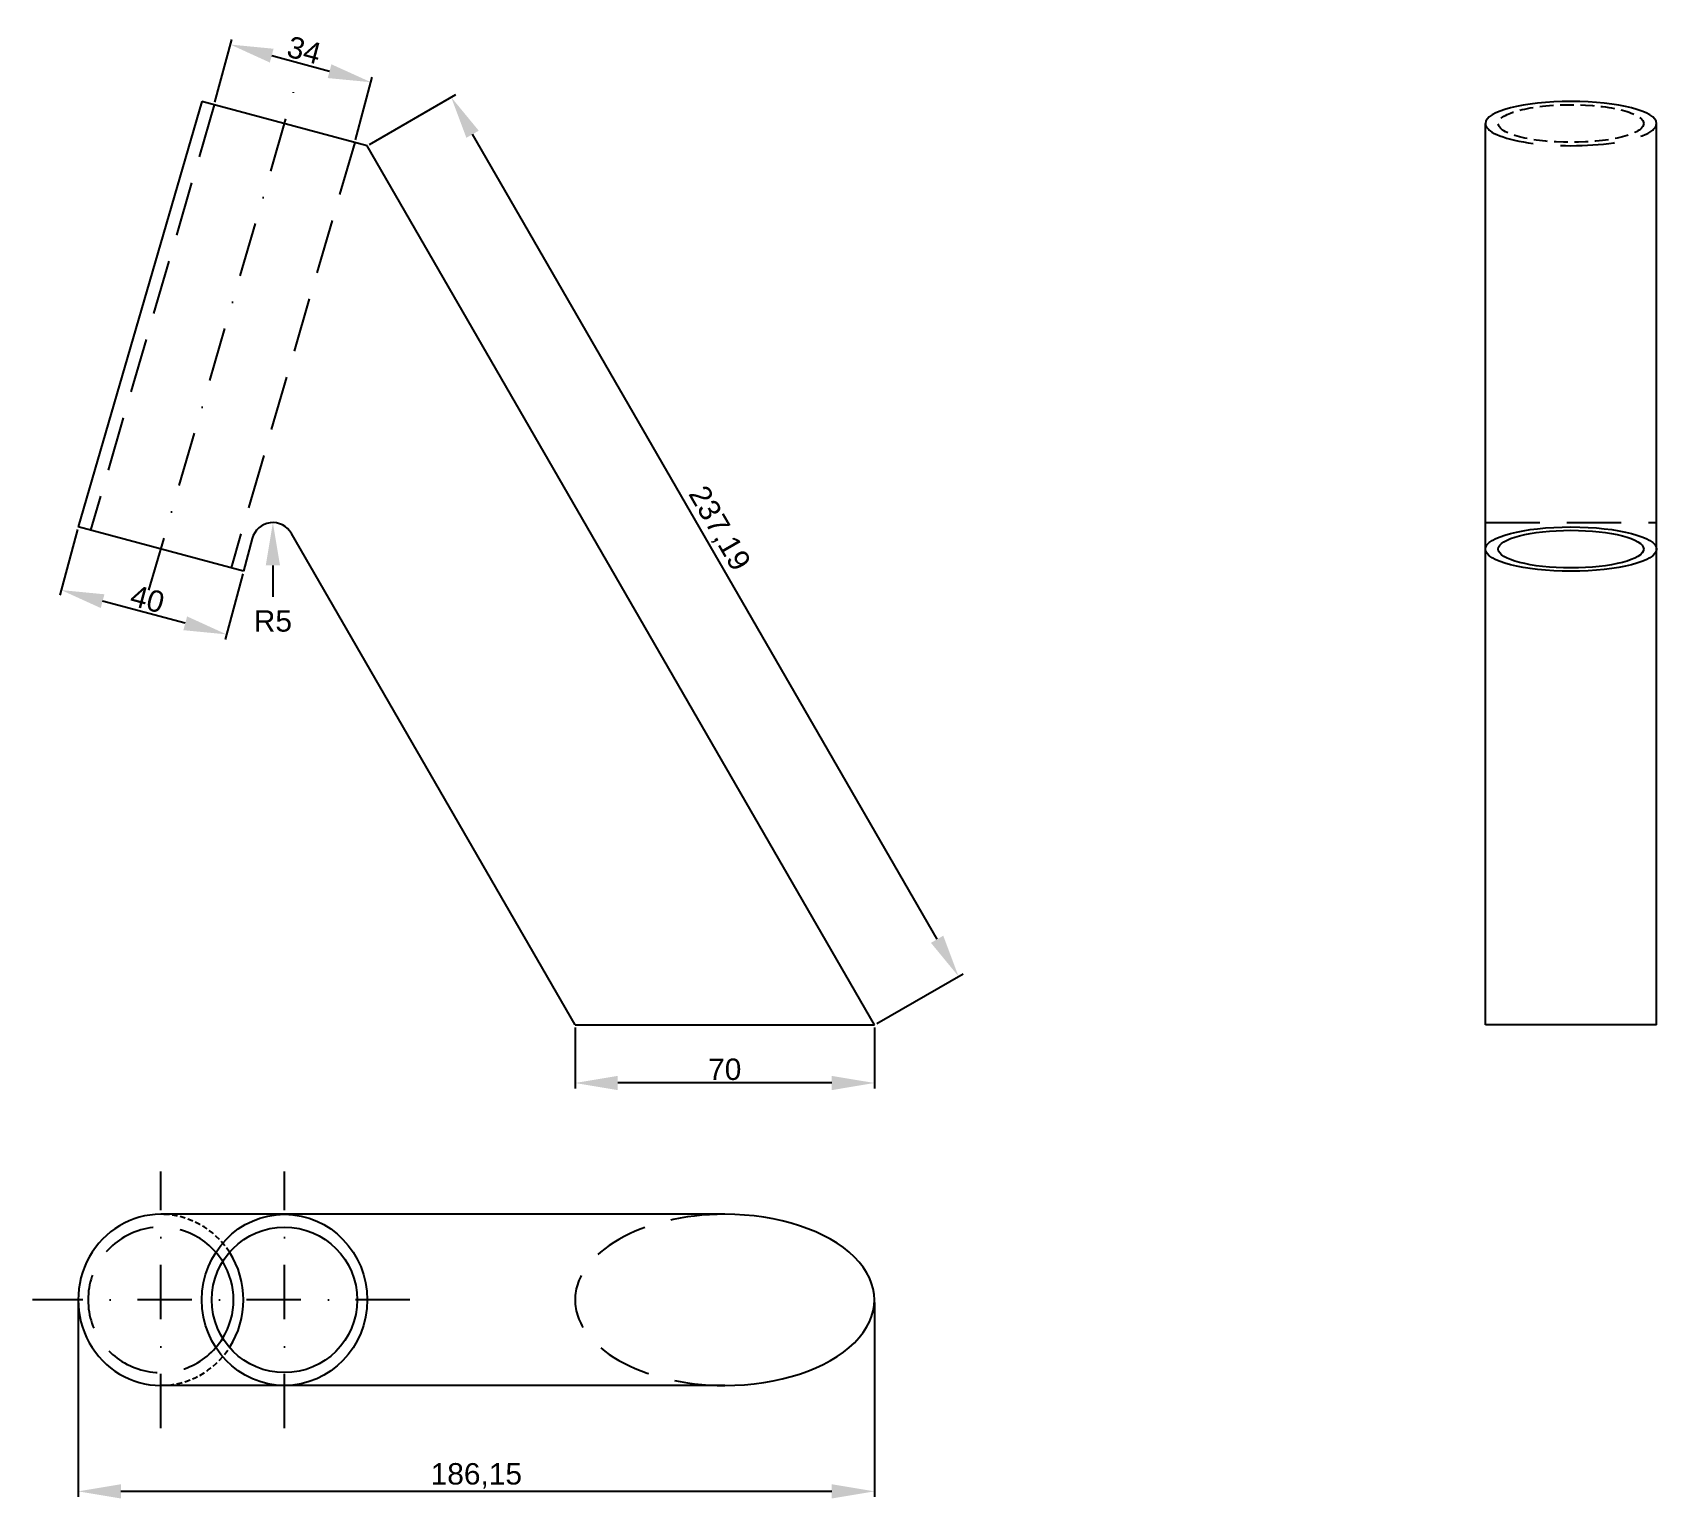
# Model space of a CAD drawing. Header units: millimetres. Extents: x 1793 to 2173, y 1178 to 1521.
import ezdxf

# ---------------------------------------------------------------- set-up
doc = ezdxf.new("R2010")
doc.units = ezdxf.units.MM
doc.linetypes.add('TRAZO_Y_PUNTO', pattern=[25.4, 12.7, -6.35, 0, -6.35])
doc.linetypes.add('TRAZOS', pattern=[19.05, 12.7, -6.35])
doc.layers.add('Contornos', color=7, linetype='Continuous', lineweight=25)
doc.layers.add('Ocultas', color=4, linetype='TRAZOS', lineweight=25)
doc.layers.add('Cotas', color=3, linetype='Continuous')
doc.layers.add('Ejes', color=253, linetype='TRAZO_Y_PUNTO')
doc.styles.get("Standard").update_dxf_attribs({"font": 'arial.ttf'})
doc.dimstyles.new('ISO-25', dxfattribs={"dimtxt": 2.5, "dimasz": 2.5, "dimexe": 1.25, "dimexo": 0.625, "dimtad": 1, "dimtxsty": 'Standard', "dimcen": 2.5, "dimadec": 0, "dimazin": 0, "dimtfac": 1, "dimtmove": 0, "dimatfit": 3, "dimfxl": 1, "dimarcsym": 0})

# ---------------------------------------------------------------- blocks, each defined once
blk = doc.blocks.new('*D1')
at = {"layer": 'Cotas', "color": 0, "lineweight": -2, "transparency": 16777216}
for p, q in [((1804.11, 1224.18), (1804.11, 1178.82)), ((1990.26, 1224.18), (1990.26, 1178.82)), ((1980.26, 1180.07), (1814.11, 1180.07))]:
    blk.add_line(p, q, dxfattribs=at)
at = {"layer": 'Cotas', "color": 0, "transparency": 16777216}
for points in [[(1814.11, 1181.73), (1814.11, 1178.4), (1804.11, 1180.07)], [(1980.26, 1181.73), (1980.26, 1178.4), (1990.26, 1180.07)]]:
    blk.add_solid(points, dxfattribs=at)
at = {"layer": 'Defpoints', "color": 0, "transparency": 16777216}
for p in [(1804.11, 1224.8), (1990.26, 1224.8), (1804.11, 1180.07)]:
    blk.add_point(p, dxfattribs=at)
at = {"layer": 'Cotas', "color": 0, "transparency": 16777216, "insert": (1897.19, 1183.7), "char_height": 5, "attachment_point": 5}
blk.add_mtext('186,15', dxfattribs=at)
blk = doc.blocks.new('*D2')
at = {"layer": 'Cotas', "color": 0, "lineweight": -2, "transparency": 16777216}
for p, q in [((1920.26, 1288.43), (1920.26, 1274.23)), ((1990.26, 1288.43), (1990.26, 1274.23)), ((1980.26, 1275.48), (1930.26, 1275.48))]:
    blk.add_line(p, q, dxfattribs=at)
at = {"layer": 'Cotas', "color": 0, "transparency": 16777216}
for points in [[(1930.26, 1277.14), (1930.26, 1273.81), (1920.26, 1275.48)], [(1980.26, 1277.14), (1980.26, 1273.81), (1990.26, 1275.48)]]:
    blk.add_solid(points, dxfattribs=at)
at = {"layer": 'Defpoints', "color": 0, "transparency": 16777216}
for p in [(1920.26, 1289.06), (1990.26, 1289.06), (1920.26, 1275.48)]:
    blk.add_point(p, dxfattribs=at)
at = {"layer": 'Cotas', "color": 0, "transparency": 16777216, "insert": (1955.26, 1278.65), "char_height": 5, "attachment_point": 5}
blk.add_mtext('70', dxfattribs=at)
blk = doc.blocks.new('*D3')
at = {"layer": 'Cotas', "color": 0, "lineweight": -2, "transparency": 16777216}
for p, q in [((1803.95, 1404.78), (1799.84, 1389.43)), ((1842.59, 1394.43), (1838.47, 1379.08)), ((1829.14, 1382.88), (1809.82, 1388.05))]:
    blk.add_line(p, q, dxfattribs=at)
at = {"layer": 'Cotas', "color": 0, "transparency": 16777216}
for points in [[(1810.25, 1389.66), (1809.39, 1386.44), (1800.16, 1390.64)], [(1829.57, 1384.49), (1828.71, 1381.27), (1838.8, 1380.29)]]:
    blk.add_solid(points, dxfattribs=at)
at = {"layer": 'Defpoints', "color": 0, "transparency": 16777216}
for p in [(1804.11, 1405.39), (1842.75, 1395.04), (1800.16, 1390.64)]:
    blk.add_point(p, dxfattribs=at)
at = {"layer": 'Cotas', "color": 0, "transparency": 16777216, "insert": (1820.3, 1388.54), "char_height": 5, "attachment_point": 5, "rotation": 345}
blk.add_mtext('40', dxfattribs=at)
blk = doc.blocks.new('*D4')
at = {"layer": 'Cotas', "color": 0, "lineweight": -2, "transparency": 16777216}
for p, q in [((1836.09, 1504.65), (1840.02, 1519.3)), ((1849.35, 1515.51), (1862.88, 1511.88)), ((1868.93, 1495.85), (1872.86, 1510.5))]:
    blk.add_line(p, q, dxfattribs=at)
at = {"layer": 'Cotas', "color": 0, "transparency": 16777216}
for points in [[(1849.79, 1517.12), (1848.92, 1513.9), (1839.69, 1518.1)], [(1863.31, 1513.49), (1862.45, 1510.27), (1872.54, 1509.3)]]:
    blk.add_solid(points, dxfattribs=at)
at = {"layer": 'Defpoints', "color": 0, "transparency": 16777216}
for p in [(1872.54, 1509.3), (1835.93, 1504.05), (1868.77, 1495.25)]:
    blk.add_point(p, dxfattribs=at)
at = {"layer": 'Cotas', "color": 0, "transparency": 16777216, "insert": (1856.94, 1516.77), "char_height": 5, "attachment_point": 5, "rotation": 345}
blk.add_mtext('34', dxfattribs=at)
blk = doc.blocks.new('*D5')
at = {"layer": 'Cotas', "color": 0, "lineweight": -3, "transparency": 16777216}
blk.add_line((1849.63, 1396.4), (1849.63, 1389.07), dxfattribs=at)
at = {"layer": 'Cotas', "color": 0, "transparency": 16777216}
blk.add_solid([(1847.96, 1396.4), (1851.3, 1396.4), (1849.63, 1406.4)], dxfattribs=at)
at = {"layer": 'Defpoints', "color": 0, "transparency": 16777216}
for p in [(1849.63, 1406.4), (1849.63, 1389.07), (1849.63, 1389.07)]:
    blk.add_point(p, dxfattribs=at)
at = {"layer": 'Cotas', "color": 0, "transparency": 16777216, "insert": (1849.63, 1383.4), "char_height": 5, "attachment_point": 5}
blk.add_mtext('\\A1;R5', dxfattribs=at)
blk = doc.blocks.new('_None')
blk = doc.blocks.new('*D7')
at = {"layer": 'Cotas', "color": 0, "lineweight": -2, "transparency": 16777216}
for p, q in [((1872.21, 1494.78), (1892.39, 1506.43)), ((2004.9, 1309.06), (1896.3, 1497.15)), ((1990.8, 1289.37), (2010.98, 1301.02))]:
    blk.add_line(p, q, dxfattribs=at)
at = {"layer": 'Cotas', "color": 0, "transparency": 16777216}
for points in [[(1897.75, 1497.98), (1894.86, 1496.31), (1891.3, 1505.81)], [(2006.34, 1309.89), (2003.46, 1308.22), (2009.9, 1300.4)]]:
    blk.add_solid(points, dxfattribs=at)
at = {"layer": 'Defpoints', "color": 0, "transparency": 16777216}
for p in [(1891.3, 1505.81), (1871.67, 1494.47), (1990.26, 1289.06)]:
    blk.add_point(p, dxfattribs=at)
at = {"layer": 'Cotas', "color": 0, "transparency": 16777216, "insert": (1953.75, 1404.92), "char_height": 5, "attachment_point": 5, "rotation": 300}
blk.add_mtext('237,19', dxfattribs=at)

msp = doc.modelspace()

# ---------------------------------------------------------------- linework, layer by layer
msp.add_ellipse((1955.263, 1224.803), major_axis=(-35, 0), ratio=0.5714286, start_param=1.5707963, end_param=4.712389)
at = {"layer": 'Contornos'}
for p, q in [((1833.032, 1504.823), (1804.111, 1405.388)), ((1871.669, 1494.47), (1833.032, 1504.823)), ((2133.077, 1289.06), (2133.077, 1499.647)), ((2173.077, 1289.06), (2173.077, 1499.647)), ((1990.263, 1289.06), (1871.669, 1494.47)), ((1842.748, 1395.035), (1804.111, 1405.388)), ((1844.8, 1402.694), (1842.748, 1395.035)), ((1920.263, 1289.06), (1853.96, 1403.9)), ((1920.263, 1289.06), (1990.263, 1289.06)), ((2173.077, 1289.06), (2133.077, 1289.06)), ((1955.263, 1244.803), (1823.43, 1244.803)), ((1955.263, 1204.803), (1823.43, 1204.803))]:
    msp.add_line(p, q, dxfattribs=at)
msp.add_circle((1852.351, 1224.803), 17, dxfattribs=at)
for centre, radius, start, end in [((1849.63, 1401.4), 5, 30, 165), ((1823.43, 1224.803), 17, 328.27906, 31.72094)]:
    msp.add_arc(centre, radius, start, end, dxfattribs=at)
for centre, major_axis, ratio, start_param, end_param in [((2153.077, 1499.647), (-20, 0), 0.258819, 3.1415927, 6.2831853), ((1823.43, 1224.803), (0, 20), 0.9659258, 0, 3.1415927), ((1823.43, 1224.803), (0, 20), 0.9659258, 4.1230288, 5.3017492)]:
    msp.add_ellipse(centre, major_axis=major_axis, ratio=ratio, start_param=start_param, end_param=end_param, dxfattribs=at)
for centre, major_axis, ratio in [((2153.077, 1400.212), (-20, 0), 0.258819), ((2153.077, 1400.212), (17, 0), 0.258819), ((1852.351, 1224.803), (0, 20), 0.9659258)]:
    msp.add_ellipse(centre, major_axis=major_axis, ratio=ratio, dxfattribs=at)
at = {"layer": 'Ejes'}
for p, q in [((1820.637, 1390.61), (1855.144, 1509.249)), ((1823.43, 1194.803), (1823.43, 1254.803)), ((1852.351, 1194.803), (1852.351, 1254.803)), ((1881.669, 1224.803), (1793.43, 1224.803))]:
    msp.add_line(p, q, dxfattribs=at)
at = {"layer": 'Ocultas'}
for p, q in [((1835.93, 1504.047), (1807.009, 1404.612)), ((1868.771, 1495.247), (1839.85, 1395.812)), ((2133.077, 1406.4), (2173.077, 1406.4))]:
    msp.add_line(p, q, dxfattribs=at)
msp.add_arc((1823.43, 1224.803), 17, 31.72094, 328.27906, dxfattribs=at)
at = {"layer": 'Ocultas', "ltscale": 0.25}
msp.add_ellipse((2153.077, 1499.647), major_axis=(17, 0), ratio=0.258819, dxfattribs=at)
at = {"layer": 'Ocultas'}
for centre, major_axis, ratio, start_param, end_param in [((2153.077, 1499.647), (-20, 0), 0.258819, 0, 3.1415927), ((1955.263, 1224.803), (-35, 0), 0.5714286, 4.712389, 7.8539816)]:
    msp.add_ellipse(centre, major_axis=major_axis, ratio=ratio, start_param=start_param, end_param=end_param, dxfattribs=at)
at = {"layer": 'Ocultas', "ltscale": 0.1}
for start_param, end_param in [(5.3017492, 6.2831853), (9.424778, 10.4062141)]:
    msp.add_ellipse((1823.43, 1224.803), major_axis=(0, 20), ratio=0.9659258, start_param=start_param, end_param=end_param, dxfattribs=at)

# ---------------------------------------------------------------- dimensions: what is measured, and where the dimension line sits
at = {"layer": 'Cotas'}
for p1, p2, distance, picture, middle in [((1835.93, 1504.047), (1868.771, 1495.247), 14.544, '*D4', (1856.938, 1516.767)), ((1990.263, 1289.06), (1871.669, 1494.47), -22.673, '*D7', (1953.745, 1404.917)), ((1842.748, 1395.035), (1804.111, 1405.388), 15.266, '*D3', (1820.301, 1388.535))]:
    dim = msp.add_aligned_dim(p1=p1, p2=p2, distance=distance, dimstyle='ISO-25', override={"dimtxt": 5, "dimasz": 10}, dxfattribs=at)
    dim.commit()
    dim.dimension.update_dxf_attribs({"geometry": picture, "text_midpoint": middle})
dim = msp.add_linear_dim(base=(1849.63, 1389.074), p1=(1849.63, 1406.4), p2=(1849.63, 1389.074), angle=90, text='R5', dimstyle='ISO-25', override={"dimtxt": 5, "dimasz": 10, "dimtad": 4, "dimtoh": 1, "dimblk2": 'None', "dimsah": 1, "dimse1": 1, "dimse2": 1, "dimtm": 1e-09, "dimtofl": 0, "dimtmove": 2, "dimtolj": 1, "dimlwd": 65533}, dxfattribs=at)
dim.commit()
dim.dimension.update_dxf_attribs({"geometry": '*D5', "text_midpoint": (1849.63, 1383.396), "dimtype": 160})
for base, p1, p2, picture, middle in [((1920.263, 1275.476), (1990.263, 1289.06), (1920.263, 1289.06), '*D2', (1955.263, 1278.654)), ((1804.111, 1180.067), (1990.263, 1224.803), (1804.111, 1224.803), '*D1', (1897.187, 1183.697))]:
    dim = msp.add_linear_dim(base=base, p1=p1, p2=p2, dimstyle='ISO-25', override={"dimtxt": 5, "dimasz": 10}, dxfattribs=at)
    dim.commit()
    dim.dimension.update_dxf_attribs({"geometry": picture, "text_midpoint": middle})

doc.saveas('drawing.dxf')
